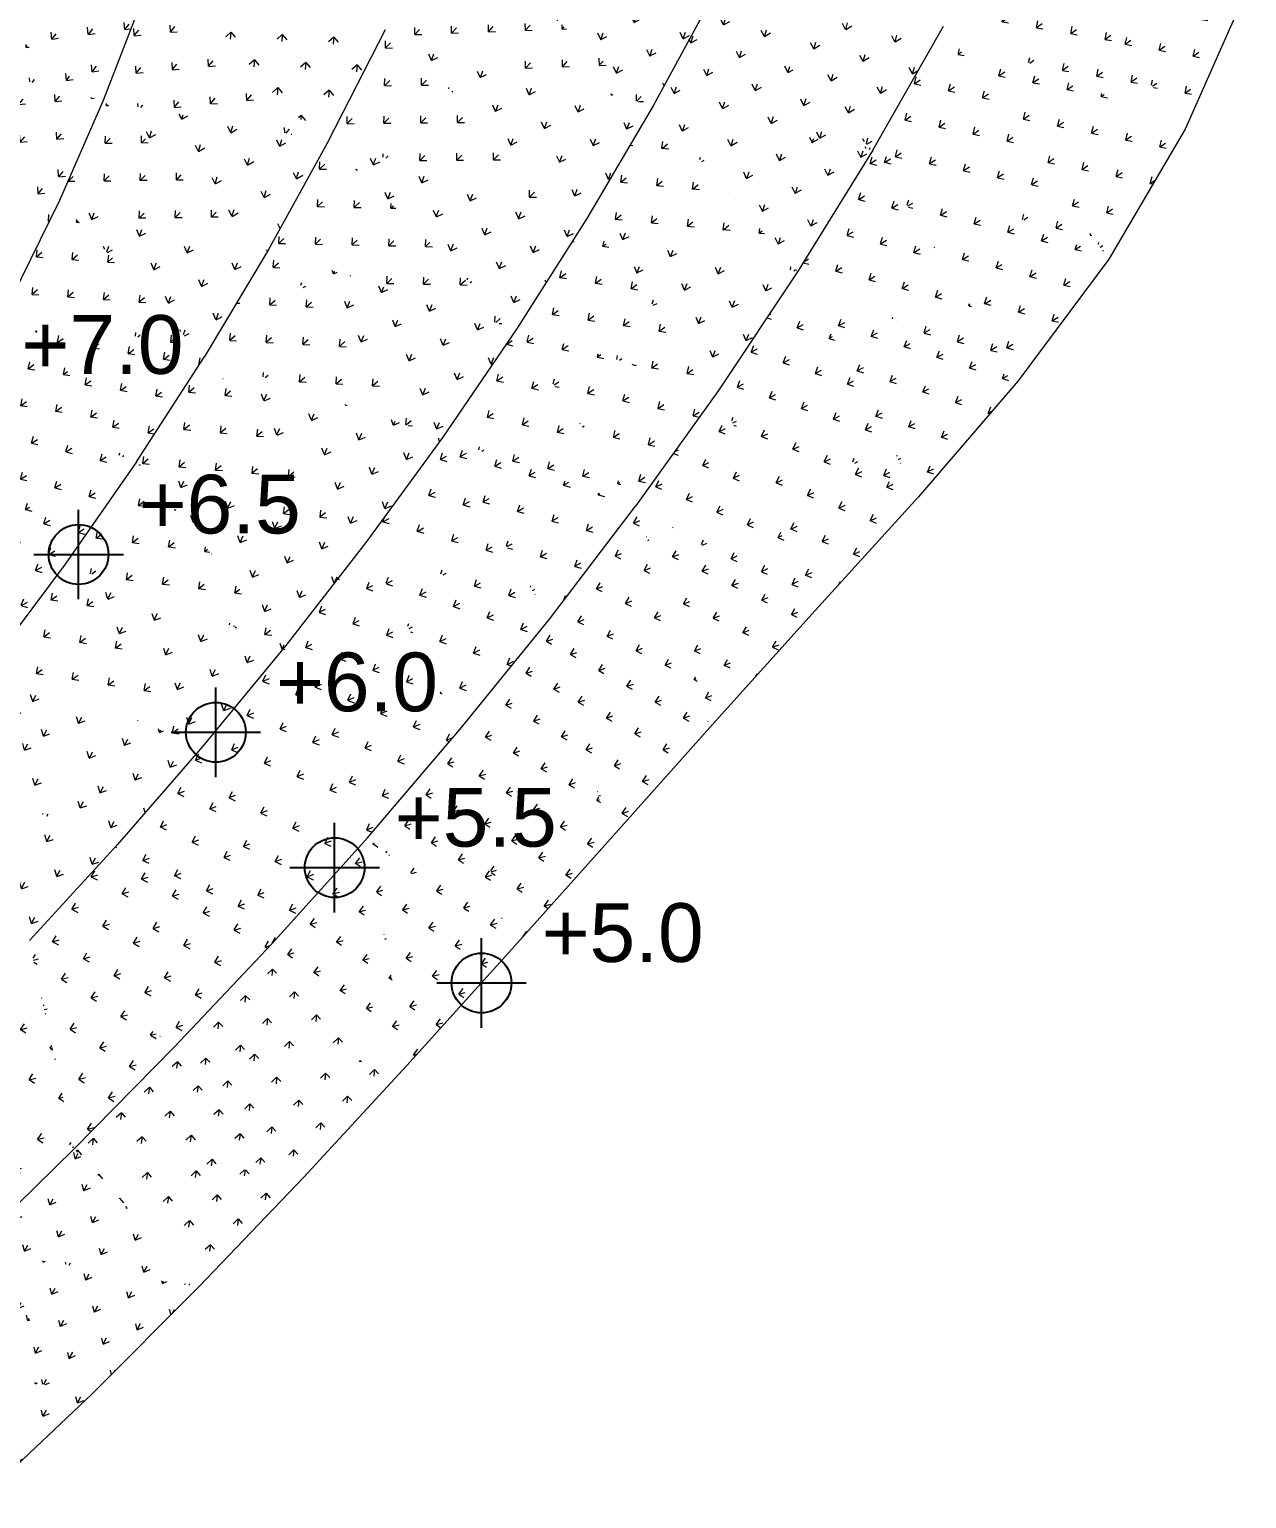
# Model space of a CAD drawing. Header units: millimetres. Extents: x 12827 to 178996, y -27589 to 73652.
# Drawn here: x 91611 to 99762, y -14947 to -5111 of the extents above; entities that cross this region are included whole.
import ezdxf

# ---------------------------------------------------------------- set-up
doc = ezdxf.new("R2010")
doc.units = ezdxf.units.MM
for name, color, linetype, lineweight in [('A-ANNO-NOTE', 131, 'Continuous', 25), ('A-FLOR', 192, 'Continuous', 9), ('A-FLOR-PATT', 8, 'Continuous', 9)]:
    doc.layers.add(name, color=color, linetype=linetype, lineweight=lineweight)
doc.styles.add('Arial_1', font='arial.ttf', dxfattribs={"height": 393.413174})

# ---------------------------------------------------------------- blocks, each defined once
blk = doc.blocks.new('DLN_Slab Level Mark - SSL-2mm_Type 2-2670448-Copy of 1_F')
at = {"layer": 'A-ANNO-NOTE'}
for p, q in [((0, 1.5), (0, -1.5)), ((-1.5, 0), (1.5, 0))]:
    blk.add_line(p, q, dxfattribs=at)
blk.add_circle((0, 0), 1, dxfattribs=at)

msp = doc.modelspace()

# ---------------------------------------------------------------- hatches: boundary and pattern name
at = {"layer": 'A-FLOR-PATT'}
h = msp.add_hatch(dxfattribs=at)
h.set_pattern_fill('FP_168', color=256, style=0, pattern_type=2)
h.set_pattern_definition([(35.971, (-7474.22, -30389.05), (55.24444, 246.16422), [46.666, -305.308]), (350.257, (-7474.22, -30389.05), (55.2468, 246.1631), [43.682, -189.29]), (77.351, (-7474.22, -30389.05), (-229.61278, 39.4239), [47.304, -204.983])])
h.paths.add_polyline_path([(99351.19835, -5778.16419), (98173.11743, -4241.46185), (97731.96819, -5089.59384), (98574.41646, -5447.84118)], flags=0)
h = msp.add_hatch(dxfattribs=at)
h.set_pattern_fill('FP_171', color=256, style=0, pattern_type=2)
h.set_pattern_definition([(36.252, (-5700.22, -29585.1), (54.5308, 246.9571), [46.365, -303.345]), (349.988, (-5700.22, -29585.1), (54.53205, 246.9572), [43.313, -187.689]), (77.548, (-5700.22, -29585.1), (-227.4835, 40.16107), [47.42, -205.486])])
h.paths.add_polyline_path([(99351.19835, -5778.16419), (99762.37085, -4848.42145), (98173.11743, -4241.46185), (98638.4304, -4848.42145)], flags=0)
h = msp.add_hatch(dxfattribs=at)
h.set_pattern_fill('FP_509', color=256, style=0, pattern_type=2)
h.set_pattern_definition([(46.863, (-22056.64, -41499.87), (-1.98462, 252.11554), [47.476, -310.608]), (2.131, (-22056.64, -41499.87), (-1.98414, 252.1156), [46.311, -200.683]), (90.451, (-22056.64, -41499.87), (-246.82335, -9.1851), [47.273, -204.85])])
h.paths.add_polyline_path([(95788.38762, -5622.85856), (94365.51023, -4358.72474), (93995.32773, -5110.98019), (95210.05639, -5457.75797)], flags=0)
h = msp.add_hatch(dxfattribs=at)
h.set_pattern_fill('FP_513', color=256, style=0, pattern_type=2)
h.set_pattern_definition([(70.937, (-17087.83, -72519.87), (-106.12816, 224.34536), [47.578, -311.278]), (27.211, (-17087.83, -72519.87), (-106.1285, 224.3454), [47.086, -204.039]), (115.317, (-17087.83, -72519.87), (-223.33274, -114.83185), [46.534, -201.647])])
h.paths.add_polyline_path([(95788.38762, -5622.85856), (96206.17347, -4854.90575), (94365.51023, -4358.72474), (95212.23014, -5110.98019)], flags=0)
h = msp.add_hatch(dxfattribs=at)
h.set_pattern_fill('FP_836', color=256, style=0, pattern_type=2)
h.set_pattern_definition([(52.549, (-19943.28, -42201.67), (-26.17594, 251.72662), [47.227, -308.981]), (7.29, (-19943.28, -42201.67), (-26.17664, 251.7272), [45.892, -198.866]), (95.937, (-19943.28, -42201.67), (-242.7797, -31.0585), [47.453, -205.631])])
h.paths.add_polyline_path([(92105.63395, -5587.90273), (90577.63756, -4479.90448), (90444.73159, -5163.27604), (91845.69633, -5521.44701)], flags=0)
h = msp.add_hatch(dxfattribs=at)
h.set_pattern_fill('FP_842', color=256, style=0, pattern_type=2)
h.set_pattern_definition([(52.203, (-20903.79, -44123.54), (-25.3748, 250.7942), [47.478, -310.622]), (7.486, (-20903.8, -44123.54), (-25.37664, 250.7934), [46.303, -200.644]), (95.778, (-20903.8, -44123.54), (-244.84187, -32.17374), [47.264, -204.81])])
h.paths.add_polyline_path([(92105.63395, -5587.90273), (92369.3304, -4903.94613), (90577.63756, -4479.90448), (91845.69633, -5399.41378)], flags=0)
h = msp.add_hatch(dxfattribs=at)
h.set_pattern_fill('FP_677', color=256, style=0, pattern_type=2)
h.set_pattern_definition([(50.126, (-17758.63, -42272.43), (-13.39275, 251.32786), [47.354, -309.813]), (5.369, (-17758.63, -42272.43), (-13.3884, 251.3279), [45.645, -197.796]), (93.05, (-17758.63, -42272.43), (-242.3732, -22.7813), [47.191, -204.494])])
h.paths.add_polyline_path([(93613.66742, -5856.44294), (92369.3304, -4903.94613), (92105.63395, -5587.90273), (93493.00178, -5834.95563)], flags=0)
h = msp.add_hatch(dxfattribs=at)
h.set_pattern_fill('FP_675', color=256, style=0, pattern_type=2)
h.set_pattern_definition([(265.112, (106920.51, -9559.98), (156.8411, -186.0648), [47.271, -309.267]), (222.101, (106920.51, -9559.98), (156.8395, -186.0664), [47.313, -205.021]), (310.129, (106920.51, -9559.98), (187.2205, 169.1766), [45.628, -197.722])])
h.paths.add_polyline_path([(93613.66742, -5856.44294), (93995.32773, -5110.98019), (92369.3304, -4903.94613), (93558.1028, -5813.91015)], flags=0)
h = msp.add_hatch(dxfattribs=at)
h.set_pattern_fill('FP_339', color=256, style=0, pattern_type=2)
h.set_pattern_definition([(71.738, (-11001.11, -74733.99), (-106.32018, 220.0415), [47.533, -310.983]), (28.841, (-11001.11, -74733.99), (-106.3184, 220.04166), [46.806, -202.824]), (115.789, (-11001.11, -74733.99), (-218.665, -120.4173), [45.821, -198.56])])
h.paths.add_polyline_path([(97258.70279, -5920.51517), (96206.17347, -4854.90575), (95788.38762, -5622.85856), (96206.17347, -5707.43683)], flags=0)
h = msp.add_hatch(dxfattribs=at)
h.set_pattern_fill('FP_343', color=256, style=0, pattern_type=2)
h.set_pattern_definition([(74.258, (-9520.86, -78250.72), (-116.6252, 213.8988), [47.46, -310.506]), (31.434, (-9520.86, -78250.72), (-116.6261, 213.89797), [46.97, -203.537]), (118.601, (-9520.86, -78250.72), (-213.7424, -130.64274), [45.68, -197.947])])
h.paths.add_polyline_path([(97258.70279, -5920.51517), (97731.96819, -5089.59384), (96206.17347, -4854.90575), (96964.69984, -5622.85856)], flags=0)
h = msp.add_hatch(dxfattribs=at)
h.set_pattern_fill('FP_508', color=256, style=0, pattern_type=2)
h.set_pattern_definition([(45.304, (-22031.45, -39115.35), (5.28836, 252.0473), [47.454, -310.466]), (0.553, (-22031.45, -39115.35), (5.2896, 252.0468), [46.212, -200.252]), (88.798, (-22031.45, -39115.35), (-246.45215, -2.3796), [47.269, -204.833])])
h.paths.add_polyline_path([(95343.64044, -6377.26118), (93995.32773, -5110.98019), (93613.66742, -5856.44294), (95210.05639, -6337.04494)], flags=0)
h = msp.add_hatch(dxfattribs=at)
h.set_pattern_fill('FP_514', color=256, style=0, pattern_type=2)
h.set_pattern_definition([(69.908, (-17794.43, -71140.19), (-101.94483, 225.77833), [47.565, -311.194]), (26.27, (-17794.43, -71140.19), (-101.9447, 225.77783), [47.086, -204.039]), (114.3, (-17794.43, -71140.19), (-225.1899, -111.14605), [46.449, -201.278])])
h.paths.add_polyline_path([(95343.64044, -6377.26118), (95788.38762, -5622.85856), (93995.32773, -5110.98019), (95210.05639, -6251.80442)], flags=0)
h = msp.add_hatch(dxfattribs=at)
h.set_pattern_fill('FP_170', color=256, style=0, pattern_type=2)
h.set_pattern_definition([(34.091, (-7516.46, -28137.48), (63.5984, 244.0462), [46.665, -305.304]), (348.403, (-7516.46, -28137.48), (63.60003, 244.0457), [43.619, -189.014]), (75.394, (-7516.46, -28137.48), (-227.88433, 46.763), [47.287, -204.91])])
h.paths.add_polyline_path([(98840.0706, -6649.92069), (97731.96819, -5089.59384), (97258.70279, -5920.51517), (97916.31288, -6223.83766)], flags=0)
h = msp.add_hatch(dxfattribs=at)
h.set_pattern_fill('FP_172', color=256, style=0, pattern_type=2)
h.set_pattern_definition([(34.032, (-7561.97, -28780.08), (63.7272, 243.86892), [46.718, -305.654]), (348.448, (-7561.97, -28780.08), (63.72745, 243.8691), [43.69, -189.323]), (75.355, (-7561.97, -28780.08), (-228.29223, 46.663), [47.261, -204.798])])
h.paths.add_polyline_path([(98840.0706, -6649.92069), (99351.19835, -5778.16419), (97731.96819, -5089.59384), (98537.47783, -6223.83766)], flags=0)
h = msp.add_hatch(dxfattribs=at)
h.set_pattern_fill('FP_835', color=256, style=0, pattern_type=2)
h.set_pattern_definition([(49.792, (-18934.05, -38438.43), (-12.94554, 252.6695), [47.151, -308.486]), (4.464, (-18934.05, -38438.43), (-12.94617, 252.66885), [45.613, -197.657]), (92.933, (-18934.05, -38438.43), (-242.5329, -18.93376), [47.438, -205.563])])
h.paths.add_polyline_path([(91812.52964, -6256.74596), (90444.73159, -5163.27604), (90283.95385, -5835.86338), (91693.01217, -6223.83766)], flags=0)
h = msp.add_hatch(dxfattribs=at)
h.set_pattern_fill('FP_844', color=256, style=0, pattern_type=2)
h.set_pattern_definition([(49.389, (-20176.12, -40557.53), (-12.04118, 251.5455), [47.449, -310.435]), (4.7, (-20176.12, -40557.53), (-12.0428, 251.5461), [46.092, -199.73]), (92.741, (-20176.12, -40557.53), (-244.99503, -20.143), [47.219, -204.615])])
h.paths.add_polyline_path([(91812.52964, -6256.74596), (92105.63395, -5587.90273), (90444.73159, -5163.27604), (91771.36537, -6223.83766)], flags=0)
h = msp.add_hatch(dxfattribs=at)
h.set_pattern_fill('FP_668', color=256, style=0, pattern_type=2)
h.set_pattern_definition([(45.646, (-16810.2, -36488.6), (7.41927, 251.69743), [47.258, -309.184]), (0.752, (-16810.2, -36488.6), (7.41623, 251.698), [45.335, -196.452]), (88.312, (-16810.2, -36488.6), (-241.76634, -3.1717), [47.214, -204.593])])
h.paths.add_polyline_path([(93211.36678, -6589.23114), (92105.63395, -5587.90273), (91812.52964, -6256.74596), (92105.63395, -6326.41299)], flags=0)
h = msp.add_hatch(dxfattribs=at)
h.set_pattern_fill('FP_674', color=256, style=0, pattern_type=2)
h.set_pattern_definition([(73.106, (-10254.3, -72665.73), (-112.00094, 217.02043), [47.506, -310.805]), (30.207, (-10254.3, -72665.73), (-111.9993, 217.022), [46.891, -203.196]), (117.297, (-10254.3, -72665.73), (-216.12817, -125.8247), [45.791, -198.427])])
h.paths.add_polyline_path([(93211.36678, -6589.23114), (93613.66742, -5856.44294), (92105.63395, -5587.90273), (92844.21472, -6256.74596)], flags=0)
h = msp.add_hatch(dxfattribs=at)
h.set_pattern_fill('FP_338', color=256, style=0, pattern_type=2)
h.set_pattern_definition([(39.365, (-16761.69, -33498.75), (35.11506, 249.18994), [47.269, -309.253]), (354.523, (-16761.69, -33498.75), (35.11356, 249.1902), [45.304, -196.318]), (81.979, (-16761.69, -33498.75), (-240.5189, 23.0627), [47.185, -204.467])])
h.paths.add_polyline_path([(96755.82542, -6733.50152), (95788.38762, -5622.85856), (95343.64044, -6377.26118), (95788.38762, -6489.45391)], flags=0)
h = msp.add_hatch(dxfattribs=at)
h.set_pattern_fill('FP_344', color=256, style=0, pattern_type=2)
h.set_pattern_definition([(71.466, (-11237.14, -75089.85), (-105.59006, 219.21202), [47.469, -310.564]), (28.728, (-11237.14, -75089.85), (-105.5929, 219.20977), [46.911, -203.28]), (115.72, (-11237.14, -75089.85), (-219.395, -120.2548), [45.622, -197.695])])
h.paths.add_polyline_path([(96755.82542, -6733.50152), (97258.70279, -5920.51517), (95788.38762, -5622.85856), (96445.51834, -6377.26118)], flags=0)
h = msp.add_hatch(dxfattribs=at)
h.set_pattern_fill('FP_841', color=256, style=0, pattern_type=2)
h.set_pattern_definition([(46.264, (-18974.29, -36617.72), (2.94043, 251.5874), [47.404, -310.136]), (1.582, (-18974.3, -36617.72), (2.9414, 251.5871), [45.813, -198.521]), (89.33, (-18974.3, -36617.72), (-244.2406, -6.74545), [47.176, -204.429])])
h.paths.add_polyline_path([(91491.01416, -6910.39404), (91812.52964, -6256.74596), (90283.95385, -5835.86338), (91013.03921, -6484.89854)], flags=0)
h = msp.add_hatch(dxfattribs=at)
h.set_pattern_fill('FP_505', color=256, style=0, pattern_type=2)
h.set_pattern_definition([(43.496, (-21813.4, -36537.96), (13.733, 251.61818), [47.437, -310.358]), (358.754, (-21813.4, -36537.96), (13.7327, 251.6189), [46.102, -199.776]), (86.876, (-21813.4, -36537.96), (-245.81994, 5.3464), [47.249, -204.744])])
h.paths.add_polyline_path([(94873.61767, -7116.89966), (93613.66742, -5856.44294), (93211.36678, -6589.23114), (94408.74091, -6969.32818)], flags=0)
h = msp.add_hatch(dxfattribs=at)
h.set_pattern_fill('FP_507', color=256, style=0, pattern_type=2)
h.set_pattern_definition([(68.817, (-18278.34, -69693.75), (-97.39189, 227.13782), [47.55, -311.096]), (25.295, (-18278.34, -69693.75), (-97.3893, 227.1387), [47.074, -203.987]), (113.208, (-18278.34, -69693.75), (-226.98876, -107.273), [46.338, -200.799])])
h.paths.add_polyline_path([(94873.61767, -7116.89966), (95343.64044, -6377.26118), (93613.66742, -5856.44294), (94346.16118, -6589.23114)], flags=0)
h = msp.add_hatch(dxfattribs=at)
h.set_pattern_fill('FP_163', color=256, style=0, pattern_type=2)
h.set_pattern_definition([(31.355, (-5475.74, -24650.49), (76.66162, 240.3088), [46.507, -304.269]), (345.465, (-5475.74, -24650.5), (76.66305, 240.30794), [43.173, -187.083]), (72.307, (-5475.74, -24650.5), (-222.8869, 57.7854), [47.295, -204.945])])
h.paths.add_polyline_path([(98233.43519, -7464.14475), (97258.70279, -5920.51517), (96755.82542, -6733.50152), (97731.96819, -7216.18113)], flags=0)
h = msp.add_hatch(dxfattribs=at)
h.set_pattern_fill('FP_169', color=256, style=0, pattern_type=2)
h.set_pattern_definition([(30.9, (-7342.95, -26498), (77.55326, 238.89661), [46.88, -306.71]), (345.761, (-7342.95, -26498), (77.5524, 238.897), [43.689, -189.319]), (72.015, (-7342.95, -26498), (-225.849, 57.31343), [47.094, -204.075])])
h.paths.add_polyline_path([(98233.43519, -7464.14475), (98840.0706, -6649.92069), (97258.70279, -5920.51517), (97772.06697, -6733.50152)], flags=0)
h = msp.add_hatch(dxfattribs=at)
h.set_pattern_fill('FP_667', color=256, style=0, pattern_type=2)
h.set_pattern_definition([(40.981, (-15353.66, -30487.65), (29.0439, 250.33972), [47.129, -308.34]), (355.884, (-15353.66, -30487.65), (29.0443, 250.34), [44.986, -194.941]), (83.382, (-15353.66, -30487.65), (-239.3088, 17.2219), [47.254, -204.766])])
h.paths.add_polyline_path([(92782.65255, -7305.53751), (91812.52964, -6256.74596), (91491.01416, -6910.39404), (92470.8256, -7210.14209)], flags=0)
h = msp.add_hatch(dxfattribs=at)
h.set_pattern_fill('FP_673', color=256, style=0, pattern_type=2)
h.set_pattern_definition([(69.396, (-11212.11, -68612.19), (-96.5926, 223.57884), [47.524, -310.925]), (26.683, (-11212.11, -68612.2), (-96.5908, 223.5797), [46.74, -202.541]), (113.366, (-11212.11, -68612.2), (-222.732, -111.9437), [45.666, -197.886])])
h.paths.add_polyline_path([(92782.65255, -7305.53751), (93211.36678, -6589.23114), (91812.52964, -6256.74596), (92697.92362, -7213.93779)], flags=0)
h = msp.add_hatch(dxfattribs=at)
h.set_pattern_fill('FP_337', color=256, style=0, pattern_type=2)
h.set_pattern_definition([(36.139, (-16060.56, -29228.83), (49.62605, 246.87665), [47.202, -308.819]), (351.18, (-16060.56, -29228.83), (49.6247, 246.87735), [45.139, -195.601]), (78.634, (-16060.56, -29228.83), (-237.8925, 36.91476), [47.215, -204.6])])
h.paths.add_polyline_path([(96225.84026, -7527.82854), (95343.64044, -6377.26118), (94873.61767, -7116.89966), (95343.64044, -7259.73556)], flags=0)
h = msp.add_hatch(dxfattribs=at)
h.set_pattern_fill('FP_340', color=256, style=0, pattern_type=2)
h.set_pattern_definition([(68.669, (-12782.38, -71830.1), (-94.24042, 224.0093), [47.48, -310.639]), (26.016, (-12782.38, -71830.1), (-94.24076, 224.00944), [46.842, -202.98]), (112.816, (-12782.38, -71830.1), (-224.50845, -109.57502), [45.567, -197.458])])
h.paths.add_polyline_path([(96225.84026, -7527.82854), (96755.82542, -6733.50152), (95343.64044, -6377.26118), (95910.75973, -7116.89966)], flags=0)
h = msp.add_hatch(dxfattribs=at)
h.set_pattern_fill('FP_501', color=256, style=0, pattern_type=2)
h.set_pattern_definition([(41.545, (-21468.97, -33880.32), (22.81583, 250.7868), [47.426, -310.285]), (356.833, (-21468.97, -33880.32), (22.8169, 250.78646), [45.99, -199.292]), (84.802, (-21468.97, -33880.32), (-244.90767, 13.5488), [47.217, -204.606])])
h.paths.add_polyline_path([(94380.00503, -7840.56005), (93211.36678, -6589.23114), (92782.65255, -7305.53751), (93943.89683, -7694.48852)], flags=0)
h = msp.add_hatch(dxfattribs=at)
h.set_pattern_fill('FP_504', color=256, style=0, pattern_type=2)
h.set_pattern_definition([(67.648, (-18654.77, -68164.63), (-92.45268, 228.47158), [47.534, -310.989]), (24.26, (-18654.77, -68164.63), (-92.4533, 228.4712), [47.055, -203.905]), (112.031, (-18654.77, -68164.63), (-228.798, -103.1132), [46.213, -200.256])])
h.paths.add_polyline_path([(94380.00503, -7840.56005), (94873.61767, -7116.89966), (93211.36678, -6589.23114), (93880.33799, -7305.53751)], flags=0)
h = msp.add_hatch(dxfattribs=at)
h.set_pattern_fill('FP_162', color=256, style=0, pattern_type=2)
h.set_pattern_definition([(27.993, (-1774.38, -20375.95), (92.9226, 234.72178), [46.192, -302.208]), (341.655, (-1774.38, -20375.95), (92.92514, 234.72077), [42.415, -183.797]), (68.402, (-1774.38, -20375.95), (-214.71663, 71.19623), [47.334, -205.112])])
h.paths.add_polyline_path([(97565.84782, -8241.19691), (96755.82542, -6733.50152), (96225.84026, -7527.82854), (97096.90469, -7991.54966)], flags=0)
h = msp.add_hatch(dxfattribs=at)
h.set_pattern_fill('FP_164', color=256, style=0, pattern_type=2)
h.set_pattern_definition([(27.255, (-4921.48, -22851.14), (94.33947, 232.40968), [46.802, -306.204]), (342.133, (-4921.48, -22851.14), (94.33915, 232.4098), [43.237, -187.36]), (67.906, (-4921.48, -22851.14), (-219.4744, 70.7528), [47.03, -203.797])])
h.paths.add_polyline_path([(97565.84782, -8241.19691), (98233.43519, -7464.14475), (96755.82542, -6733.50152), (97182.58448, -7527.82854)], flags=0)
h = msp.add_hatch(dxfattribs=at)
h.set_pattern_fill('FP_666', color=256, style=0, pattern_type=2)
h.set_pattern_definition([(36.183, (-13341.68, -24363.23), (51.05298, 247.09972), [46.959, -307.226]), (350.808, (-13341.68, -24363.23), (51.05116, 247.10003), [44.602, -193.275]), (78.326, (-13341.68, -24363.23), (-234.8218, 38.0026), [47.31, -205.009])])
h.paths.add_polyline_path([(92328.42456, -8005.63937), (91491.01416, -6910.39404), (91142.63146, -7549.07125), (91845.69633, -7819.77362)], flags=0)
h = msp.add_hatch(dxfattribs=at)
h.set_pattern_fill('FP_669', color=256, style=0, pattern_type=2)
h.set_pattern_definition([(35.9, (-14282.08, -25714.53), (51.58452, 246.2401), [47.173, -308.628]), (350.97, (-14282.08, -25714.53), (51.5822, 246.2409), [44.925, -194.674]), (78.169, (-14282.08, -25714.53), (-236.6298, 37.60504), [47.172, -204.413])])
h.paths.add_polyline_path([(92328.42456, -8005.63937), (92782.65255, -7305.53751), (91491.01416, -6910.39404), (92258.98511, -7914.81982)], flags=0)
h = msp.add_hatch(dxfattribs=at)
h.set_pattern_fill('FP_336', color=256, style=0, pattern_type=2)
h.set_pattern_definition([(32.96, (-15112.47, -25051.33), (63.78007, 243.7836), [47.128, -308.332]), (347.87, (-15112.47, -25051.33), (63.7804, 243.78367), [44.967, -194.856]), (75.338, (-15112.47, -25051.33), (-234.46825, 50.39585), [47.248, -204.741])])
h.paths.add_polyline_path([(95671.1178, -8303.01388), (94873.61767, -7116.89966), (94380.00503, -7840.56005), (95210.05639, -8137.86982)], flags=0)
h = msp.add_hatch(dxfattribs=at)
h.set_pattern_fill('FP_341', color=256, style=0, pattern_type=2)
h.set_pattern_definition([(32.877, (-15162.4, -25796.36), (63.92007, 243.5306), [47.184, -308.698]), (347.906, (-15162.4, -25796.36), (63.9211, 243.5296), [45.055, -195.24]), (75.293, (-15162.4, -25796.36), (-234.9628, 50.3449), [47.209, -204.571])])
h.paths.add_polyline_path([(95671.1178, -8303.01388), (96225.84026, -7527.82854), (94873.61767, -7116.89966), (95360.18064, -7840.56005)], flags=0)
h = msp.add_hatch(dxfattribs=at)
h.set_pattern_fill('FP_503', color=256, style=0, pattern_type=2)
h.set_pattern_definition([(39.582, (-21012.7, -31220.7), (31.93909, 249.61807), [47.413, -310.199]), (354.898, (-21012.7, -31220.7), (31.9399, 249.6186), [45.871, -198.775]), (82.708, (-21012.7, -31220.7), (-243.6773, 21.757), [47.185, -204.469])])
h.paths.add_polyline_path([(93864.48363, -8547.05673), (92782.65255, -7305.53751), (92328.42456, -8005.63937), (93422.4421, -8391.24959)], flags=0)
h = msp.add_hatch(dxfattribs=at)
h.set_pattern_fill('FP_506', color=256, style=0, pattern_type=2)
h.set_pattern_definition([(66.424, (-19004.85, -66572.7), (-87.26318, 229.75915), [47.516, -310.875]), (23.174, (-19004.85, -66572.7), (-87.2614, 229.76097), [47.034, -203.814]), (110.797, (-19004.85, -66572.7), (-230.6068, -98.71782), [46.082, -199.691])])
h.paths.add_polyline_path([(93864.48363, -8547.05673), (94380.00503, -7840.56005), (92782.65255, -7305.53751), (93392.70509, -8005.63937)], flags=0)
h = msp.add_hatch(dxfattribs=at)
h.set_pattern_fill('FP_665', color=256, style=0, pattern_type=2)
h.set_pattern_definition([(31.32, (-10774.04, -18254.3), (72.9039, 241.93277), [46.744, -305.818]), (345.588, (-10774.04, -18254.3), (72.9036, 241.9332), [44.194, -191.505]), (73.231, (-10774.04, -18254.3), (-228.2817, 58.662), [47.377, -205.301])])
h.paths.add_polyline_path([(91850.36218, -8690.29118), (91142.63146, -7549.07125), (90768.92552, -8173.00184), (91845.69633, -8688.05933)], flags=0)
h = msp.add_hatch(dxfattribs=at)
h.set_pattern_fill('FP_670', color=256, style=0, pattern_type=2)
h.set_pattern_definition([(31.035, (-11878.1, -19556.95), (73.4613, 241.09146), [46.989, -307.423]), (345.773, (-11878.1, -19556.95), (73.45996, 241.09257), [44.532, -192.97]), (73.054, (-11878.1, -19556.95), (-230.21793, 58.3701), [47.257, -204.779])])
h.paths.add_polyline_path([(91850.36218, -8690.29118), (92328.42456, -8005.63937), (91142.63146, -7549.07125), (91845.69633, -8682.76746)], flags=0)
h = msp.add_hatch(dxfattribs=at)
h.set_pattern_fill('FP_161', color=256, style=0, pattern_type=2)
h.set_pattern_definition([(24.437, (2736.65, -15972.04), (109.79185, 227.68042), [45.757, -299.361]), (337.442, (2736.65, -15972.04), (109.7951, 227.6789), [41.502, -179.841]), (64.255, (2736.65, -15972.04), (-204.4089, 84.911), [47.394, -205.376])])
h.paths.add_polyline_path([(96873.28978, -9002.38028), (96225.84026, -7527.82854), (95671.1178, -8303.01388), (96719.77572, -8913.07311)], flags=0)
h = msp.add_hatch(dxfattribs=at)
h.set_pattern_fill('FP_165', color=256, style=0, pattern_type=2)
h.set_pattern_definition([(23.619, (-912.06, -18510.93), (111.44322, 225.1335), [46.494, -304.187]), (338.037, (-912.06, -18510.93), (111.44295, 225.1345), [42.428, -183.856]), (63.665, (-912.06, -18510.93), (-209.8624, 84.62907), [47.101, -204.106])])
h.paths.add_polyline_path([(96873.28978, -9002.38028), (97565.84782, -8241.19691), (96225.84026, -7527.82854), (96566.2104, -8303.01388)], flags=0)
h = msp.add_hatch(dxfattribs=at)
h.set_pattern_fill('FP_333', color=256, style=0, pattern_type=2)
h.set_pattern_definition([(29.797, (-13932.5, -20946.72), (77.65067, 239.92265), [47.045, -307.788]), (344.561, (-13932.5, -20946.72), (77.6496, 239.9235), [44.792, -194.098]), (72.066, (-13932.5, -20946.72), (-230.26983, 63.596), [47.283, -204.893])])
h.paths.add_polyline_path([(95093.36228, -9059.78106), (94380.00503, -7840.56005), (93864.48363, -8547.05673), (94380.00503, -8762.14742)], flags=0)
h = msp.add_hatch(dxfattribs=at)
h.set_pattern_fill('FP_342', color=256, style=0, pattern_type=2)
h.set_pattern_definition([(29.713, (-14038.23, -21678.24), (77.7914, 239.66975), [47.105, -308.181]), (344.599, (-14038.23, -21678.24), (77.793, 239.6686), [44.883, -194.493]), (72.017, (-14038.23, -21678.24), (-230.78, 63.57245), [47.246, -204.732])])
h.paths.add_polyline_path([(95093.36228, -9059.78106), (95671.1178, -8303.01388), (94380.00503, -7840.56005), (94793.37104, -8547.05673)], flags=0)
h = msp.add_hatch(dxfattribs=at)
h.set_pattern_fill('FP_497', color=256, style=0, pattern_type=2)
h.set_pattern_definition([(37.646, (-20447.88, -28598.58), (40.92562, 248.1431), [47.397, -310.093]), (352.985, (-20447.88, -28598.58), (40.9258, 248.1423), [45.743, -198.218]), (80.634, (-20447.88, -28598.58), (-242.1337, 29.7972), [47.155, -204.339])])
h.paths.add_polyline_path([(93328.56771, -9236.22939), (92328.42456, -8005.63937), (91850.36218, -8690.29118), (92889.34656, -9074.01406)], flags=0)
h = msp.add_hatch(dxfattribs=at)
h.set_pattern_fill('FP_502', color=256, style=0, pattern_type=2)
h.set_pattern_definition([(65.201, (-19307.22, -64980.36), (-82.0535, 230.90298), [47.498, -310.754]), (22.095, (-19307.22, -64980.36), (-82.0514, 230.9031), [47.012, -203.719]), (109.563, (-19307.22, -64980.36), (-232.31797, -94.31237), [45.947, -199.102])])
h.paths.add_polyline_path([(93328.56771, -9236.22939), (93864.48363, -8547.05673), (92328.42456, -8005.63937), (92884.86481, -8690.29118)], flags=0)
h = msp.add_hatch(dxfattribs=at)
h.set_pattern_fill('FP_671', color=256, style=0, pattern_type=2)
h.set_pattern_definition([(26.185, (-8939.12, -13547.5), (94.61577, 234.13115), [46.758, -305.913]), (340.513, (-8939.12, -13547.5), (94.6174, 234.131), [44.127, -191.215]), (67.996, (-8939.12, -13547.5), (-221.86203, 78.5059), [47.349, -205.178])])
h.paths.add_polyline_path([(91350.14475, -9360.24741), (91850.36218, -8690.29118), (90768.92552, -8173.00184), (91318.68558, -9295.98635)], flags=0)
h = msp.add_hatch(dxfattribs=at)
h.set_pattern_fill('FP_160', color=256, style=0, pattern_type=2)
h.set_pattern_definition([(21.219, (6660.48, -12143.41), (124.27468, 220.46487), [45.334, -296.594]), (333.559, (6660.48, -12143.4), (124.2754, 220.46414), [40.723, -176.467]), (60.59, (6660.48, -12143.41), (-194.4707, 96.7102), [47.452, -205.626])])
h.paths.add_polyline_path([(96184.93175, -9764.80893), (95671.1178, -8303.01388), (95093.36228, -9059.78106), (95671.1178, -9432.94443)], flags=0)
h = msp.add_hatch(dxfattribs=at)
h.set_pattern_fill('FP_166', color=256, style=0, pattern_type=2)
h.set_pattern_definition([(20.579, (3652.69, -14160.26), (125.68688, 218.50276), [45.979, -300.813]), (334.103, (3652.7, -14160.26), (125.68556, 218.5032), [41.473, -179.715]), (60.091, (3652.7, -14160.26), (-198.97473, 96.60796), [47.264, -204.809])])
h.paths.add_polyline_path([(96184.93175, -9764.80893), (96873.28978, -9002.38028), (95671.1178, -8303.01388), (95937.11784, -9059.78106)], flags=0)
h = msp.add_hatch(dxfattribs=at)
h.set_pattern_fill('FP_332', color=256, style=0, pattern_type=2)
h.set_pattern_definition([(26.624, (-12526.1, -16888.95), (91.28335, 235.29977), [46.95, -307.172]), (341.22, (-12526.1, -16888.95), (91.28587, 235.29877), [44.617, -193.341]), (68.796, (-12526.1, -16888.95), (-225.29066, 76.6067), [47.322, -205.063])])
h.paths.add_polyline_path([(94494.07087, -9799.22839), (93864.48363, -8547.05673), (93328.56771, -9236.22939), (93864.48363, -9495.10482)], flags=0)
h = msp.add_hatch(dxfattribs=at)
h.set_pattern_fill('FP_334', color=256, style=0, pattern_type=2)
h.set_pattern_definition([(26.54, (-12673.77, -17593.91), (91.42916, 235.05174), [47.013, -307.58]), (341.258, (-12673.77, -17593.91), (91.42983, 235.05154), [44.708, -193.733]), (68.745, (-12673.77, -17593.91), (-225.79713, 76.6123), [47.289, -204.919])])
h.paths.add_polyline_path([(94494.07087, -9799.22839), (95093.36228, -9059.78106), (93864.48363, -8547.05673), (94241.04265, -9295.98635)], flags=0)
h = msp.add_hatch(dxfattribs=at)
h.set_pattern_fill('FP_496', color=256, style=0, pattern_type=2)
h.set_pattern_definition([(35.735, (-19776.73, -26012.68), (49.77591, 246.37225), [47.377, -309.963]), (351.09, (-19776.73, -26012.68), (49.77356, 246.37295), [45.604, -197.618]), (78.578, (-19776.73, -26012.68), (-240.2863, 37.6729), [47.128, -204.222])])
h.paths.add_polyline_path([(92773.56159, -9909.20728), (91850.36218, -8690.29118), (91350.14475, -9360.24741), (91850.36218, -9553.163)], flags=0)
h = msp.add_hatch(dxfattribs=at)
h.set_pattern_fill('FP_498', color=256, style=0, pattern_type=2)
h.set_pattern_definition([(64.011, (-19543.41, -63421.29), (-76.95302, 231.86201), [47.479, -310.628]), (21.054, (-19543.41, -63421.29), (-76.95007, 231.8625), [46.989, -203.617]), (108.36, (-19543.41, -63421.29), (-233.8751, -90.02935), [45.806, -198.492])])
h.paths.add_polyline_path([(92773.56159, -9909.20728), (93328.56771, -9236.22939), (91850.36218, -8690.29118), (92357.78283, -9360.24741)], flags=0)
h = msp.add_hatch(dxfattribs=at)
h.set_pattern_fill('FP_158', color=256, style=0, pattern_type=2)
h.set_pattern_definition([(18.48, (9452.9, -9009.8), (135.74183, 213.86254), [45.011, -294.484]), (330.296, (9452.9, -9009.8), (135.741, 213.86296), [40.204, -174.219]), (57.596, (9452.9, -9009.8), (-186.24765, 106.2519), [47.495, -205.81])])
h.paths.add_polyline_path([(95502.92058, -10528.97525), (95093.36228, -9059.78106), (94494.07087, -9799.22839), (95210.05639, -10317.13327)], flags=0)
h = msp.add_hatch(dxfattribs=at)
h.set_pattern_fill('FP_157', color=256, style=0, pattern_type=2)
h.set_pattern_definition([(18.078, (7509.07, -10375.58), (136.69822, 212.65053), [45.448, -297.343]), (330.672, (7509.07, -10375.58), (136.6986, 212.65025), [40.684, -176.297]), (57.266, (7509.07, -10375.58), (-189.1713, 106.2785), [47.4, -205.398])])
h.paths.add_polyline_path([(95502.92058, -10528.97525), (96184.93175, -9764.80893), (95093.36228, -9059.78106), (95299.4935, -9799.22839)], flags=0)
h = msp.add_hatch(dxfattribs=at)
h.set_pattern_fill('FP_329', color=256, style=0, pattern_type=2)
h.set_pattern_definition([(23.443, (-10900.35, -12890.21), (104.607, 229.9428), [46.844, -306.475]), (337.848, (-10900.35, -12890.21), (104.6084, 229.94156), [44.446, -192.598]), (65.538, (-10900.35, -12890.21), (-219.54737, 89.37933), [47.366, -205.252])])
h.paths.add_polyline_path([(93874.74067, -10522.45431), (93328.56771, -9236.22939), (92773.56159, -9909.20728), (93864.48363, -10516.74216)], flags=0)
h = msp.add_hatch(dxfattribs=at)
h.set_pattern_fill('FP_335', color=256, style=0, pattern_type=2)
h.set_pattern_definition([(23.361, (-11085.7, -13562.63), (104.7545, 229.7036), [46.908, -306.892]), (337.885, (-11085.7, -13562.63), (104.75736, 229.7025), [44.534, -192.982]), (65.485, (-11085.7, -13562.63), (-220.04256, 89.414), [47.337, -205.126])])
h.paths.add_polyline_path([(93874.74067, -10522.45431), (94494.07087, -9799.22839), (93328.56771, -9236.22939), (93614.33602, -9909.20728)], flags=0)
h = msp.add_hatch(dxfattribs=at)
h.set_pattern_fill('FP_495', color=256, style=0, pattern_type=2)
h.set_pattern_definition([(62.032, (-19532.1, -59962.34), (-67.59912, 234.57117), [47.527, -310.946]), (19.189, (-19532.1, -59962.34), (-67.5983, 234.5724), [46.797, -202.786]), (106.076, (-19532.1, -59962.34), (-235.715, -82.03533), [45.772, -198.346])])
h.paths.add_polyline_path([(92200.75624, -10567.20164), (91350.14475, -9360.24741), (90829.45163, -10016.26252), (91845.69633, -10424.55179)], flags=0)
h = msp.add_hatch(dxfattribs=at)
h.set_pattern_fill('FP_499', color=256, style=0, pattern_type=2)
h.set_pattern_definition([(62.846, (-19718.32, -61886.04), (-71.92888, 232.66364), [47.459, -310.5]), (20.044, (-19718.32, -61886.04), (-71.932, 232.66233), [46.962, -203.503]), (107.18, (-19718.32, -61886.04), (-235.29494, -85.84544), [45.662, -197.867])])
h.paths.add_polyline_path([(92200.75624, -10567.20164), (92773.56159, -9909.20728), (91350.14475, -9360.24741), (91845.69633, -10063.39811)], flags=0)
h = msp.add_hatch(dxfattribs=at)
h.set_pattern_fill('FP_159', color=256, style=0, pattern_type=2)
h.set_pattern_definition([(16.184, (11103.86, -6451.7), (144.5917, 208.15383), [44.818, -293.22]), (327.674, (11103.86, -6451.7), (144.5942, 208.153), [39.951, -173.12]), (55.215, (11103.86, -6451.7), (-180.05115, 113.9341), [47.521, -205.925])])
h.paths.add_polyline_path([(94822.70144, -11291.24962), (94494.07087, -9799.22839), (93874.74067, -10522.45431), (94494.07087, -11024.73053)], flags=0)
h = msp.add_hatch(dxfattribs=at)
h.set_pattern_fill('FP_156', color=256, style=0, pattern_type=2)
h.set_pattern_definition([(16, (10214.15, -7252.62), (145.05084, 207.60677), [45.025, -294.575]), (327.852, (10214.15, -7252.62), (145.05036, 207.6077), [40.17, -174.072]), (55.059, (10214.15, -7252.62), (-181.39433, 113.9998), [47.486, -205.774])])
h.paths.add_polyline_path([(94822.70144, -11291.24962), (95502.92058, -10528.97525), (94494.07087, -9799.22839), (94653.36763, -10522.45431)], flags=0)
h = msp.add_hatch(dxfattribs=at)
h.set_pattern_fill('FP_330', color=256, style=0, pattern_type=2)
h.set_pattern_definition([(20.287, (-9083.12, -9004.03), (117.43575, 223.937), [46.726, -305.703]), (334.482, (-9083.12, -9004.03), (117.4341, 223.9382), [44.282, -191.888]), (62.327, (-9083.12, -9004.03), (-213.1313, 101.7414), [47.412, -205.45])])
h.paths.add_polyline_path([(93236.86879, -11230.55725), (92773.56159, -9909.20728), (92200.75624, -10567.20164), (92773.56159, -10933.93173)], flags=0)
h = msp.add_hatch(dxfattribs=at)
h.set_pattern_fill('FP_331', color=256, style=0, pattern_type=2)
h.set_pattern_definition([(20.207, (-9302.35, -9639.05), (117.58674, 223.70802), [46.791, -306.127]), (334.517, (-9302.35, -9639.05), (117.58925, 223.7068), [44.368, -192.261]), (62.272, (-9302.35, -9639.05), (-213.608, 101.8073), [47.387, -205.342])])
h.paths.add_polyline_path([(93236.86879, -11230.55725), (93874.74067, -10522.45431), (92773.56159, -9909.20728), (93004.27528, -10567.20164)], flags=0)
h = msp.add_hatch(dxfattribs=at)
h.set_pattern_fill('FP_500', color=256, style=0, pattern_type=2)
h.set_pattern_definition([(61.697, (-19838.78, -60359.94), (-66.94337, 233.33586), [47.44, -310.377]), (19.051, (-19838.78, -60359.94), (-66.9406, 233.33613), [46.933, -203.374]), (106.008, (-19838.78, -60359.94), (-236.5963, -81.7058), [45.515, -197.233])])
h.paths.add_polyline_path([(91611.44264, -11211.42376), (92200.75624, -10567.20164), (90829.45163, -10016.26252), (91250.05268, -10659.09098)], flags=0)
h = msp.add_hatch(dxfattribs=at)
h.set_pattern_fill('FP_153', color=256, style=0, pattern_type=2)
h.set_pattern_definition([(14.249, (11830.26, -4306.89), (151.44345, 203.325), [44.741, -292.715]), (325.599, (11830.26, -4306.9), (151.4404, 203.32715), [39.911, -172.95]), (53.32, (11830.26, -4306.89), (-175.63116, 120.26476), [47.536, -205.991])])
h.paths.add_polyline_path([(94139.71948, -12048.0024), (93874.74067, -10522.45431), (93236.86879, -11230.55725), (93874.74067, -11808.08938)], flags=0)
h = msp.add_hatch(dxfattribs=at)
h.set_pattern_fill('FP_154', color=256, style=0, pattern_type=2)
h.set_pattern_definition([(14.241, (11794.48, -4695.91), (151.4631, 203.30163), [44.751, -292.781]), (325.607, (11794.48, -4695.9), (151.46416, 203.3005), [39.922, -172.995]), (53.313, (11794.48, -4695.9), (-175.6954, 120.26896), [47.535, -205.985])])
h.paths.add_polyline_path([(94139.71948, -12048.0024), (94822.70144, -11291.24962), (93874.74067, -10522.45431), (93997.73403, -11230.55725)], flags=0)
h = msp.add_hatch(dxfattribs=at)
h.set_pattern_fill('FP_325', color=256, style=0, pattern_type=2)
h.set_pattern_definition([(17.188, (-7112.44, -5279.76), (129.6093, 217.39854), [46.599, -304.87]), (331.158, (-7112.44, -5279.76), (129.60885, 217.3988), [44.13, -191.228]), (59.197, (-7112.44, -5279.76), (-206.16157, 113.5372), [47.457, -205.646])])
h.paths.add_polyline_path([(92581.95231, -11924.63566), (92200.75624, -10567.20164), (91611.44264, -11211.42376), (92200.75624, -11644.50082)], flags=0)
h = msp.add_hatch(dxfattribs=at)
h.set_pattern_fill('FP_326', color=256, style=0, pattern_type=2)
h.set_pattern_definition([(17.109, (-7361.71, -5873.32), (129.76904, 217.17447), [46.664, -305.297]), (331.191, (-7361.7, -5873.32), (129.7682, 217.1754), [44.213, -191.589]), (59.141, (-7361.7, -5873.32), (-206.6171, 113.6287), [47.436, -205.556])])
h.paths.add_polyline_path([(92581.95231, -11924.63566), (93236.86879, -11230.55725), (92200.75624, -10567.20164), (92381.66738, -11211.42376)], flags=0)
h = msp.add_hatch(dxfattribs=at)
h.set_pattern_fill('FP_327', color=256, style=0, pattern_type=2)
h.set_pattern_definition([(14.174, (-5032.72, -1756.53), (141.00594, 210.45576), [46.464, -303.992]), (327.912, (-5032.72, -1756.53), (141.0034, 210.458), [43.992, -190.633]), (56.178, (-5032.72, -1756.53), (-198.78156, 124.63934), [47.499, -205.828])])
h.paths.add_polyline_path([(91911.48834, -12605.78797), (91611.44264, -11211.42376), (91006.91176, -11843.08491), (91629.6286, -12368.13503)], flags=0)
h = msp.add_hatch(dxfattribs=at)
h.set_pattern_fill('FP_324', color=256, style=0, pattern_type=2)
h.set_pattern_definition([(14.098, (-5308.36, -2305.44), (141.16713, 210.241), [46.53, -304.418]), (327.943, (-5308.36, -2305.44), (141.1664, 210.2417), [44.072, -190.979]), (56.121, (-5308.36, -2305.44), (-199.21216, 124.7554), [47.482, -205.756])])
h.paths.add_polyline_path([(91911.48834, -12605.78797), (92581.95231, -11924.63566), (91611.44264, -11211.42376), (91860.34909, -12368.13503)], flags=0)
h = msp.add_hatch(dxfattribs=at)
h.set_pattern_fill('FP_151', color=256, style=0, pattern_type=2)
h.set_pattern_definition([(264.202, (106897.33, -11340.46), (146.9522, -153.3096), [44.214, -289.269]), (224.653, (106897.33, -11340.46), (146.9507, -153.3104), [47.612, -206.32]), (313.787, (106897.33, -11340.46), (180.641, 178.468), [39.818, -172.546])])
h.paths.add_polyline_path([(94139.71948, -12048.0024), (93236.86879, -11230.55725), (92581.95231, -11924.63566), (93449.41988, -11993.3344)], flags=0)
h = msp.add_hatch(dxfattribs=at)
h.set_pattern_fill('FP_328', color=256, style=0, pattern_type=2)
h.set_pattern_definition([(11.197, (-3189.83, 1036.73), (151.70077, 203.0446), [46.391, -303.509]), (324.803, (-3189.83, 1036.73), (151.7015, 203.0444), [43.948, -190.443]), (53.236, (-3189.83, 1036.73), (-191.5404, 135.099), [47.523, -205.933])])
h.paths.add_polyline_path([(91226.97398, -13275.11261), (91911.48834, -12605.78797), (91006.91176, -11843.08491), (91102.23611, -12463.39634)], flags=0)
h = msp.add_hatch(dxfattribs=at)
h.set_pattern_fill('FP_152', color=256, style=0, pattern_type=2)
h.set_pattern_definition([(261.817, (107193.53, -13709.87), (139.9008, -160.709), [44.432, -290.693]), (222.351, (107193.53, -13709.87), (139.9035, -160.7064), [47.595, -206.247]), (311.041, (107193.53, -13709.87), (187.5984, 171.005), [39.951, -173.121])])
h.paths.add_polyline_path([(93449.41988, -12795.60397), (92581.95231, -11924.63566), (91911.48834, -12605.78797), (92747.24781, -12708.93984)], flags=0)
h = msp.add_hatch(dxfattribs=at)
h.set_pattern_fill('FP_155', color=256, style=0, pattern_type=2)
h.set_pattern_definition([(264.455, (106873.44, -10893.15), (147.5892, -153.5015), [44.316, -289.938]), (224.888, (106873.44, -10893.15), (147.5867, -153.5026), [47.607, -206.299]), (313.875, (106873.44, -10893.15), (179.887, 179.1894), [39.927, -173.017])])
h.paths.add_polyline_path([(93449.41988, -12795.60397), (94139.71948, -12048.0024), (92581.95231, -11924.63566), (93023.6691, -12368.13503)], flags=0)
h = msp.add_hatch(dxfattribs=at)
h.set_pattern_fill('FP_146', color=256, style=0, pattern_type=2)
h.set_pattern_definition([(61.195, (791.42, -67063.84), (-57.79891, 213.89458), [46.821, -306.327]), (22.743, (791.42, -67063.84), (-57.7993, 213.8946), [46.345, -200.83]), (105.122, (791.42, -67063.84), (-227.9563, -95.56015), [41.544, -180.022])])
h.paths.add_polyline_path([(92747.24781, -13530.42468), (91911.48834, -12605.78797), (91226.97398, -13275.11261), (92028.64842, -13409.74439)], flags=0)
h = msp.add_hatch(dxfattribs=at)
h.set_pattern_fill('FP_167', color=256, style=0, pattern_type=2)
h.set_pattern_definition([(262.173, (107182.96, -13091.74), (140.8084, -160.934), [44.562, -291.543]), (222.678, (107182.96, -13091.74), (140.808, -160.9338), [47.586, -206.205]), (311.184, (107182.96, -13091.74), (186.58, 172.0388), [40.095, -173.743])])
h.paths.add_polyline_path([(92747.24781, -13530.42468), (93449.41988, -12795.60397), (91911.48834, -12605.78797), (92581.95231, -13347.55115)], flags=0)
h = msp.add_hatch(dxfattribs=at)
h.set_pattern_fill('FP_145', color=256, style=0, pattern_type=2)
h.set_pattern_definition([(59.524, (-1438.49, -64724.54), (-51.13574, 216.59302), [46.897, -306.82]), (20.948, (-1438.5, -64724.54), (-51.1342, 216.59314), [46.284, -200.565]), (103.283, (-1438.5, -64724.54), (-230.53464, -88.25186), [41.728, -180.82])])
h.paths.add_polyline_path([(92028.64842, -14248.83492), (91226.97398, -13275.11261), (90529.8304, -13933.56872)], flags=0)
h = msp.add_hatch(dxfattribs=at)
h.set_pattern_fill('FP_147', color=256, style=0, pattern_type=2)
h.set_pattern_definition([(61.351, (724.03, -66914.57), (-58.13407, 214.5598), [46.876, -306.685]), (22.805, (724.03, -66914.57), (-58.1348, 214.55943), [46.303, -200.647]), (105.16, (724.03, -66914.57), (-227.64605, -95.71593), [41.68, -180.615])])
h.paths.add_polyline_path([(92028.64842, -14248.83492), (92747.24781, -13530.42468), (91226.97398, -13275.11261), (91911.48834, -14106.53104)], flags=0)
h = msp.add_hatch(dxfattribs=at)
h.set_pattern_fill('FP_148', color=256, style=0, pattern_type=2)
h.set_pattern_definition([(59.522, (-1491.88, -64712.19), (-51.13102, 216.58603), [46.896, -306.816]), (20.947, (-1491.88, -64712.19), (-51.12977, 216.5868), [46.285, -200.567]), (103.283, (-1491.88, -64712.2), (-230.5368, -88.25135), [41.726, -180.813])])
h.paths.add_polyline_path([(91289.06689, -14947.20505), (92028.64842, -14248.83492), (90529.8304, -13933.56872)], flags=0)

# ---------------------------------------------------------------- linework, layer by layer
at = {"layer": 'A-FLOR'}
for p, q in [((92369.3304, -4903.94613), (92105.63395, -5587.90273)), ((96206.17347, -4854.90575), (95788.38762, -5622.85856)), ((99762.37085, -4848.42145), (99351.19835, -5778.16419)), ((93613.66742, -5856.44294), (93995.32773, -5110.98019)), ((97258.70279, -5920.51517), (97731.96819, -5089.59384)), ((92105.63395, -5587.90273), (91812.52964, -6256.74596)), ((95788.38762, -5622.85856), (95343.64044, -6377.26118)), ((99351.19835, -5778.16419), (98840.0706, -6649.92069)), ((93613.66742, -5856.44294), (93211.36678, -6589.23114)), ((97258.70279, -5920.51517), (96755.82542, -6733.50152)), ((91812.52964, -6256.74596), (91491.01416, -6910.39404)), ((95343.64044, -6377.26118), (94873.61767, -7116.89966)), ((93211.36678, -6589.23114), (92782.65255, -7305.53751)), ((98840.0706, -6649.92069), (98233.43519, -7464.14475)), ((96755.82542, -6733.50152), (96225.84026, -7527.82854)), ((94873.61767, -7116.89966), (94380.00503, -7840.56005)), ((92328.42456, -8005.63937), (92782.65255, -7305.53751)), ((98233.43519, -7464.14475), (97565.84782, -8241.19691)), ((96225.84026, -7527.82854), (95671.1178, -8303.01388)), ((94380.00503, -7840.56005), (93864.48363, -8547.05673)), ((92328.42456, -8005.63937), (91850.36218, -8690.29118)), ((97565.84782, -8241.19691), (96873.28978, -9002.38028)), ((95093.36228, -9059.78106), (95671.1178, -8303.01388)), ((93864.48363, -8547.05673), (93328.56771, -9236.22939)), ((91850.36218, -8690.29118), (91350.14475, -9360.24741)), ((96873.28978, -9002.38028), (96184.93175, -9764.80893)), ((94494.07087, -9799.22839), (95093.36228, -9059.78106)), ((93328.56771, -9236.22939), (92773.56159, -9909.20728)), ((93874.74067, -10522.45431), (94494.07087, -9799.22839)), ((96184.93175, -9764.80893), (95502.92058, -10528.97525)), ((92773.56159, -9909.20728), (92200.75624, -10567.20164)), ((93874.74067, -10522.45431), (93236.86879, -11230.55725)), ((92200.75624, -10567.20164), (91611.44264, -11211.42376)), ((95502.92058, -10528.97525), (94822.70144, -11291.24962)), ((93236.86879, -11230.55725), (92581.95231, -11924.63566)), ((94822.70144, -11291.24962), (94139.71948, -12048.0024)), ((92581.95231, -11924.63566), (91911.48834, -12605.78797)), ((94139.71948, -12048.0024), (93449.41988, -12795.60397)), ((91911.48834, -12605.78797), (91226.97398, -13275.11261)), ((93449.41988, -12795.60397), (92747.24781, -13530.42468)), ((92747.24781, -13530.42468), (92028.64842, -14248.83492)), ((92028.64842, -14248.83492), (91289.06689, -14947.20505))]:
    msp.add_line(p, q, dxfattribs=at)

# ---------------------------------------------------------------- block references
at = {"layer": 'A-ANNO-NOTE'}
for p, xscale, yscale, zscale, rotation in [((91940.78059, -8626.53801), 200.0000000000001, 200.0000000000001, 200.0000000000001, 90.00000000000017), ((92860.14462, -9816.96362), 200, 200, 200, 90.00000000000001), ((93655.60892, -10722.8742), 200.0000000000001, 200.0000000000001, 200.0000000000001, 90.00000000000021), ((94638.93961, -11495.23423), 200, 200, 200, 89.99999999999993)]:
    msp.add_blockref('DLN_Slab Level Mark - SSL-2mm_Type 2-2670448-Copy of 1_F', p, dxfattribs=dict(at, xscale=xscale, yscale=yscale, zscale=zscale, rotation=rotation))

# ---------------------------------------------------------------- texts
at = {"layer": 'A-ANNO-NOTE', "lineweight": 5, "char_height": 393.413174, "width": 1291.2, "attachment_point": 1, "line_spacing_factor": 0.938532, "style": 'Arial_1'}
for s, insert in [('+7.0', (91558.38346, -7024.01778)), ('+6.5', (92343.57559, -8092.48325)), ('+6.0', (93262.93961, -9282.90885)), ('+5.5', (94058.40391, -10188.81944)), ('+5.0', (95041.7346, -10961.17947))]:
    msp.add_mtext(s, dxfattribs=dict(at, insert=insert))

doc.saveas('drawing.dxf')
